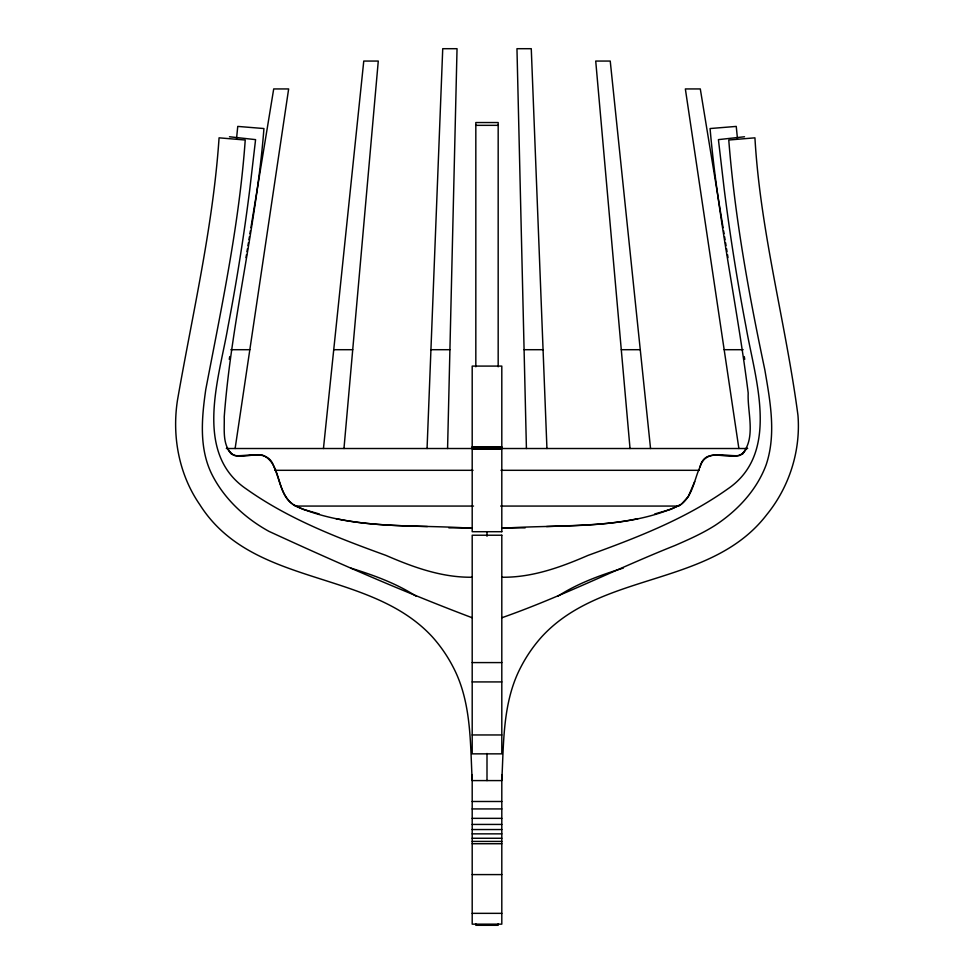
<?xml version="1.0" encoding="UTF-8"?>
<svg xmlns="http://www.w3.org/2000/svg" width="974" height="974" viewBox="0 0 974 974"><rect width="100%" height="100%" fill="white"/><g stroke="black" fill="none" stroke-linecap="round" stroke-linejoin="round"><path stroke-width="1.46" d="M447.577 448.515L457.037 48.7L442.732 48.7L427.062 448.515M343.968 448.515L378.277 61.058L363.765 61.058L323.453 448.515M236.548 138.503L237.753 126.413L263.93 128.544C256.491 225.432 231.471 320.105 224.227 416.921C224.629 428.974 222.109 444.302 231.508 453.738A10.824 10.824 0 0 0 234.953 455.613C248.187 456.709 268.532 448.71 273.901 466.741C280.171 480.219 281.523 498.7 296.084 506.322C337.454 524.17 383.159 525.351 427.44 526.544M235.124 448.515L288.645 88.938L273.706 88.938L250.902 227.746M229.267 359.333L229.73 356.581M245.996 257.586L246.483 254.604M246.97 251.621L247.469 248.638M247.956 245.655L248.443 242.66M248.942 239.677L249.429 236.694M249.916 233.711L250.403 230.728M546.56 526.544C591.535 524.852 639.102 524.779 680.558 504.739C692.879 496.07 694.121 479.476 700.099 466.741C705.468 448.71 725.813 456.709 739.047 455.613A10.824 10.824 0 0 0 742.492 453.738C756.262 437.253 747.192 412.221 748.202 393.058C737.087 304.704 717.789 217.385 710.07 128.544L736.247 126.413L737.452 138.503M694.693 481.582L688.301 496.533L681.849 503.753M743.138 453.641L743.661 452.423M699.965 467.033C706.418 441.429 737.951 468.494 746.766 447.736M557.895 596.185C577.947 583.231 600.629 575.098 623.311 568.073M681.009 504.435L671.123 509.244L654.747 513.968M501.805 617.76C560.817 597.086 616.81 568.621 674.872 545.537C688.569 539.596 702.266 533.509 714.904 525.51C737.294 510.839 756.701 490.263 766.124 464.878C776.497 434.1 770.117 401.008 764.846 369.889C748.811 293.965 734.834 217.458 728.771 140.013L754.935 137.833C760.256 231.642 785.714 322.589 797.962 415.338C800.811 450.901 789.269 487.037 766.769 514.649C710.983 587.322 602.066 570.983 541.763 636.765A144.225 144.225 0 0 0 520.944 666.91C502.547 701.816 503.814 742.285 501.805 780.588L472.195 780.588C470.186 742.285 471.453 701.816 453.056 666.91A144.225 144.225 0 0 0 432.237 636.765C369.231 568.499 252.205 587.675 199.792 504.629C178.899 474.448 171.911 436.364 177.451 400.351C192.621 313.08 213.099 226.467 219.065 137.833L245.229 140.013C239.239 224.227 221.597 306.859 205.757 389.588C201.752 417.542 198.866 447.821 211.723 474.034C223.996 498.688 245.022 518.168 268.946 531.354C335.75 562.12 403.382 591.778 472.195 617.76M638.019 518.631C593.336 528.176 547.132 524.998 501.805 528.346M744.526 136.762L718.422 139.623L724.242 189.48A2173.432 2173.432 0 0 0 746.072 327.094C754.801 378.034 781.075 453.141 727.395 489.179C684.99 519.227 636.546 537.794 588.004 555.411C560.732 567.245 531.962 577.679 501.805 577.229M475.823 125.342L498.177 125.342M230.85 349.703L249.831 349.703M333.741 349.703L352.722 349.703M430.934 349.703L449.915 349.703M524.085 349.703L543.066 349.703M621.278 349.703L640.259 349.703M724.169 349.703L743.15 349.703M472.195 446.969L501.805 446.969M472.195 447.261L501.805 447.261M226.333 448.515L747.667 448.515M274.656 470.308L473.035 470.308M500.965 470.308L699.344 470.308M295.232 506.066L473.522 506.066M500.648 506.066L678.963 506.066M448.856 527.859L472.329 527.859M501.671 527.859L525.144 527.859M472.195 662.588L501.805 662.588M472.195 681.922L501.805 681.922M472.195 734.956L501.805 734.956M472.195 801.492L501.805 801.492M472.195 808.931L501.805 808.931M472.195 818.343L501.805 818.343M472.195 824.43L501.805 824.43M472.195 829.544L501.805 829.544M472.195 833.854L501.805 833.854M472.195 838.261L501.805 838.261M472.195 841.414L501.805 841.414M472.195 843.727L501.805 843.727M472.195 874.591L501.805 874.591M472.195 913.344L501.805 913.344M472.195 577.229C442.038 577.679 413.268 567.245 385.996 555.411C337.454 537.794 289.01 519.227 246.605 489.179C192.925 453.141 219.199 378.034 227.928 327.094A2173.432 2173.432 0 0 0 249.758 189.48L255.578 139.623L229.474 136.762M472.195 528.346C426.868 524.998 380.664 528.176 335.981 518.631M319.253 513.968L302.877 509.244L292.991 504.435M350.689 568.073C373.371 575.098 396.053 583.231 416.105 596.185M292.151 503.753C275.825 492.113 281.705 463.393 262.493 455.089C251.061 452.74 233.115 462.784 227.234 447.736M230.339 452.423L230.862 453.641M723.098 227.746L700.294 88.938L685.355 88.938L738.876 448.515M723.597 230.728L724.084 233.711M724.571 236.694L725.058 239.677M725.557 242.66L726.044 245.655M726.531 248.638L727.03 251.621M727.517 254.604L728.004 257.586M744.27 356.581L744.733 359.333M650.547 448.515L610.235 61.058L595.723 61.058L630.032 448.515M546.938 448.515L531.268 48.7L516.963 48.7L526.423 448.515M501.805 448.515L501.805 366.09L472.195 366.09L472.195 448.515M501.805 774.598L501.805 924.156L472.195 924.156L472.195 774.598M498.177 366.796L498.177 122.541L475.823 122.541L475.823 366.796M498.177 923.802L498.177 925.3L475.823 925.3L475.823 923.802M487 531.707L487 536.26M487 753.462L487 780.588M501.805 531.707L472.195 531.707L472.195 449.221A777.228 359.589 0 0 1 501.805 449.221L501.805 531.707M501.805 535.225L472.195 535.225L472.195 753.852L501.805 753.852L501.805 535.225"/></g></svg>
